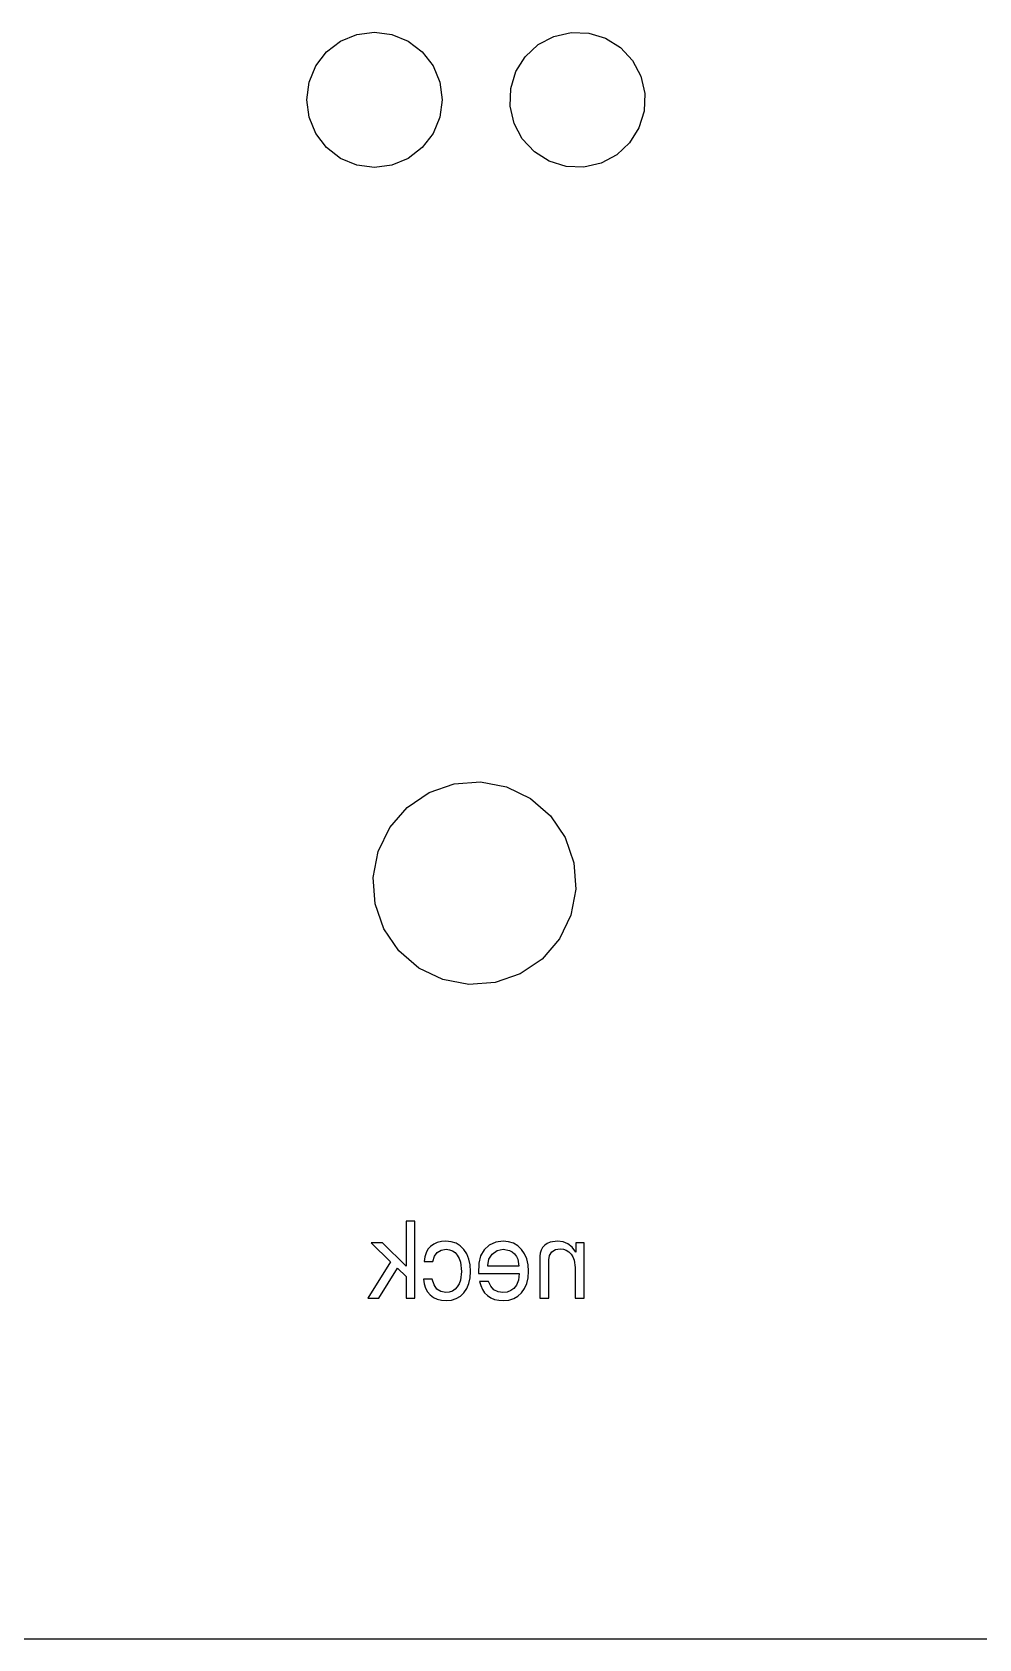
# Model space of a CAD drawing. Extents: x -935 to 1603, y -1243 to 219.
# Drawn here: x 364.9 to 420.8, y 0 to 95 of the extents above; entities that cross this region are included whole.
import ezdxf

# ---------------------------------------------------------------- set-up
doc = ezdxf.new("R2010")
doc.units = 0
doc.header["$MEASUREMENT"] = 0
doc.layers.add('Layer0', color=7, linetype='Continuous')
doc.layers.add('neck', color=7, linetype='Continuous')

msp = doc.modelspace()

# ---------------------------------------------------------------- linework, layer by layer
at = {"layer": 'Layer0'}
for p, q in [((384.068, 94.864), (385.103, 95)), ((385.103, 95), (386.139, 94.864)), ((382.275, 93.828), (383.103, 94.464)), ((383.103, 94.464), (384.068, 94.864)), ((386.139, 94.864), (387.103, 94.464)), ((387.103, 94.464), (387.932, 93.828)), ((394.021, 93.549), (394.786, 94.26)), ((394.786, 94.26), (395.709, 94.749)), ((395.709, 94.749), (396.726, 94.982)), ((396.726, 94.982), (397.77, 94.944)), ((397.77, 94.944), (398.768, 94.637)), ((398.768, 94.637), (399.653, 94.082)), ((399.653, 94.082), (400.364, 93.318)), ((381.639, 93), (382.275, 93.828)), ((387.932, 93.828), (388.568, 93)), ((393.466, 92.665), (394.021, 93.549)), ((400.364, 93.318), (400.852, 92.395)), ((381.24, 92.035), (381.639, 93)), ((388.568, 93), (388.967, 92.035)), ((393.159, 91.666), (393.466, 92.665)), ((400.852, 92.395), (401.086, 91.377)), ((381.103, 91), (381.24, 92.035)), ((388.967, 92.035), (389.103, 91)), ((393.121, 90.623), (393.159, 91.666)), ((401.086, 91.377), (401.048, 90.334)), ((381.24, 89.965), (381.103, 91)), ((389.103, 91), (388.967, 89.965)), ((393.355, 89.605), (393.121, 90.623)), ((401.048, 90.334), (400.741, 89.335)), ((381.639, 89), (381.24, 89.965)), ((388.967, 89.965), (388.568, 89)), ((393.843, 88.682), (393.355, 89.605)), ((400.741, 89.335), (400.186, 88.451)), ((382.275, 88.172), (381.639, 89)), ((388.568, 89), (387.932, 88.172)), ((394.554, 87.918), (393.843, 88.682)), ((400.186, 88.451), (399.421, 87.74)), ((383.103, 87.536), (382.275, 88.172)), ((384.068, 87.136), (383.103, 87.536)), ((387.103, 87.536), (386.139, 87.136)), ((387.932, 88.172), (387.103, 87.536)), ((395.439, 87.363), (394.554, 87.918)), ((399.421, 87.74), (398.498, 87.251)), ((385.103, 87), (384.068, 87.136)), ((386.139, 87.136), (385.103, 87)), ((396.437, 87.056), (395.439, 87.363)), ((397.481, 87.018), (396.437, 87.056)), ((398.498, 87.251), (397.481, 87.018)), ((388.328, 50.038), (389.807, 50.553)), ((389.807, 50.553), (391.369, 50.667)), ((391.369, 50.667), (392.908, 50.374)), ((392.908, 50.374), (394.318, 49.691)), ((387.032, 49.158), (388.328, 50.038)), ((394.318, 49.691), (395.503, 48.668)), ((386.008, 47.973), (387.032, 49.158)), ((395.503, 48.668), (396.383, 47.372)), ((385.326, 46.563), (386.008, 47.973)), ((385.032, 45.024), (385.326, 46.563)), ((396.383, 47.372), (396.898, 45.893)), ((396.898, 45.893), (397.012, 44.331)), ((385.147, 43.462), (385.032, 45.024)), ((397.012, 44.331), (396.718, 42.792)), ((385.661, 41.983), (385.147, 43.462)), ((396.718, 42.792), (396.036, 41.382)), ((386.541, 40.687), (385.661, 41.983)), ((396.036, 41.382), (395.013, 40.197)), ((387.727, 39.663), (386.541, 40.687)), ((395.013, 40.197), (393.717, 39.317)), ((389.137, 38.981), (387.727, 39.663)), ((390.675, 38.687), (389.137, 38.981)), ((393.717, 39.317), (392.238, 38.802)), ((392.238, 38.802), (390.675, 38.687)), ((116.107, 0), (536.1, 0))]:
    msp.add_line(p, q, dxfattribs=at)
at = {"layer": 'neck'}
for p, q in [((386.971, 24.701), (386.971, 22.031)), ((387.49, 24.701), (386.971, 24.701)), ((386.971, 24.701, 0.2), (386.971, 22.031, 0.2)), ((387.49, 24.701, 0.2), (386.971, 24.701, 0.2)), ((386.971, 24.701), (386.971, 24.701, 0.2)), ((387.49, 20.143), (387.49, 24.701)), ((387.49, 20.143, 0.2), (387.49, 24.701, 0.2)), ((387.49, 24.701), (387.49, 24.701, 0.2)), ((385.583, 23.419), (384.914, 23.419)), ((384.914, 23.419), (386.052, 22.287)), ((385.583, 23.419, 0.2), (384.914, 23.419, 0.2)), ((384.914, 23.419, 0.2), (386.052, 22.287, 0.2)), ((384.914, 23.419), (384.914, 23.419, 0.2)), ((386.971, 22.031), (385.583, 23.419)), ((386.971, 22.031, 0.2), (385.583, 23.419, 0.2)), ((385.583, 23.419), (385.583, 23.419, 0.2)), ((388.154, 22.832), (388.076, 22.593)), ((388.154, 22.832, 0.2), (388.076, 22.593, 0.2)), ((388.268, 23.037), (388.154, 22.832)), ((388.268, 23.037, 0.2), (388.154, 22.832, 0.2)), ((388.154, 22.832), (388.154, 22.832, 0.2)), ((388.42, 23.207), (388.268, 23.037)), ((388.42, 23.207, 0.2), (388.268, 23.037, 0.2)), ((388.268, 23.037), (388.268, 23.037, 0.2)), ((388.605, 23.341), (388.42, 23.207)), ((388.605, 23.341, 0.2), (388.42, 23.207, 0.2)), ((388.42, 23.207), (388.42, 23.207, 0.2)), ((388.818, 23.437), (388.605, 23.341)), ((388.818, 23.437, 0.2), (388.605, 23.341, 0.2)), ((388.605, 23.341), (388.605, 23.341, 0.2)), ((388.648, 22.623), (388.811, 22.848)), ((388.648, 22.623, 0.2), (388.811, 22.848, 0.2)), ((388.811, 22.848), (389.042, 22.986)), ((388.811, 22.848, 0.2), (389.042, 22.986, 0.2)), ((388.811, 22.848), (388.811, 22.848, 0.2)), ((389.06, 23.494), (388.818, 23.437)), ((389.06, 23.494, 0.2), (388.818, 23.437, 0.2)), ((388.818, 23.437), (388.818, 23.437, 0.2)), ((389.042, 22.986), (389.336, 23.032)), ((389.042, 22.986, 0.2), (389.336, 23.032, 0.2)), ((389.042, 22.986), (389.042, 22.986, 0.2)), ((389.33, 23.513), (389.06, 23.494)), ((389.33, 23.513, 0.2), (389.06, 23.494, 0.2)), ((389.06, 23.494), (389.06, 23.494, 0.2)), ((389.645, 23.483), (389.33, 23.513)), ((389.645, 23.483, 0.2), (389.33, 23.513, 0.2)), ((389.33, 23.513), (389.33, 23.513, 0.2)), ((389.336, 23.032), (389.537, 23.01)), ((389.336, 23.032, 0.2), (389.537, 23.01, 0.2)), ((389.336, 23.032), (389.336, 23.032, 0.2)), ((389.537, 23.01), (389.715, 22.945)), ((389.537, 23.01, 0.2), (389.715, 22.945, 0.2)), ((389.537, 23.01), (389.537, 23.01, 0.2)), ((389.926, 23.392), (389.645, 23.483)), ((389.926, 23.392, 0.2), (389.645, 23.483, 0.2)), ((389.645, 23.483), (389.645, 23.483, 0.2)), ((389.715, 22.945), (389.87, 22.837)), ((389.715, 22.945, 0.2), (389.87, 22.837, 0.2)), ((389.715, 22.945), (389.715, 22.945, 0.2)), ((389.87, 22.837), (390.002, 22.685)), ((389.87, 22.837, 0.2), (390.002, 22.685, 0.2)), ((389.87, 22.837), (389.87, 22.837, 0.2)), ((390.174, 23.239), (389.926, 23.392)), ((390.174, 23.239, 0.2), (389.926, 23.392, 0.2)), ((389.926, 23.392), (389.926, 23.392, 0.2)), ((390.39, 23.026), (390.174, 23.239)), ((390.39, 23.026, 0.2), (390.174, 23.239, 0.2)), ((390.174, 23.239), (390.174, 23.239, 0.2)), ((390.563, 22.762), (390.39, 23.026)), ((390.563, 22.762, 0.2), (390.39, 23.026, 0.2)), ((390.39, 23.026), (390.39, 23.026, 0.2)), ((391.584, 23.009), (391.379, 22.652)), ((391.584, 23.009, 0.2), (391.379, 22.652, 0.2)), ((391.888, 23.282), (391.584, 23.009)), ((391.888, 23.282, 0.2), (391.584, 23.009, 0.2)), ((391.584, 23.009), (391.584, 23.009, 0.2)), ((392.269, 23.456), (391.888, 23.282)), ((392.269, 23.456, 0.2), (391.888, 23.282, 0.2)), ((391.888, 23.282), (391.888, 23.282, 0.2)), ((392.069, 22.754), (392.364, 22.963)), ((392.069, 22.754, 0.2), (392.364, 22.963, 0.2)), ((392.704, 23.513), (392.269, 23.456)), ((392.704, 23.513, 0.2), (392.269, 23.456, 0.2)), ((392.269, 23.456), (392.269, 23.456, 0.2)), ((392.364, 22.963), (392.72, 23.032)), ((392.364, 22.963, 0.2), (392.72, 23.032, 0.2)), ((392.364, 22.963), (392.364, 22.963, 0.2)), ((393.028, 23.483), (392.704, 23.513)), ((393.028, 23.483, 0.2), (392.704, 23.513, 0.2)), ((392.704, 23.513), (392.704, 23.513, 0.2)), ((392.72, 23.032), (393.083, 22.964)), ((392.72, 23.032, 0.2), (393.083, 22.964, 0.2)), ((392.72, 23.032), (392.72, 23.032, 0.2)), ((393.318, 23.392), (393.028, 23.483)), ((393.318, 23.392, 0.2), (393.028, 23.483, 0.2)), ((393.028, 23.483), (393.028, 23.483, 0.2)), ((393.083, 22.964), (393.239, 22.879)), ((393.083, 22.964, 0.2), (393.239, 22.879, 0.2)), ((393.083, 22.964), (393.083, 22.964, 0.2)), ((393.239, 22.879), (393.377, 22.76)), ((393.239, 22.879, 0.2), (393.377, 22.76, 0.2)), ((393.239, 22.879), (393.239, 22.879, 0.2)), ((393.574, 23.241), (393.318, 23.392)), ((393.574, 23.241, 0.2), (393.318, 23.392, 0.2)), ((393.318, 23.392), (393.318, 23.392, 0.2)), ((393.796, 23.029), (393.574, 23.241)), ((393.796, 23.029, 0.2), (393.574, 23.241, 0.2)), ((393.574, 23.241), (393.574, 23.241, 0.2)), ((393.975, 22.767), (393.796, 23.029)), ((393.975, 22.767, 0.2), (393.796, 23.029, 0.2)), ((393.796, 23.029), (393.796, 23.029, 0.2)), ((394.904, 22.812), (394.886, 22.619)), ((394.904, 22.812, 0.2), (394.886, 22.619, 0.2)), ((394.956, 22.985), (394.904, 22.812)), ((394.956, 22.985, 0.2), (394.904, 22.812, 0.2)), ((394.904, 22.812), (394.904, 22.812, 0.2)), ((395.044, 23.138), (394.956, 22.985)), ((395.044, 23.138, 0.2), (394.956, 22.985, 0.2)), ((394.956, 22.985), (394.956, 22.985, 0.2)), ((395.167, 23.27), (395.044, 23.138)), ((395.167, 23.27, 0.2), (395.044, 23.138, 0.2)), ((395.044, 23.138), (395.044, 23.138, 0.2)), ((395.32, 23.376), (395.167, 23.27)), ((395.32, 23.376, 0.2), (395.167, 23.27, 0.2)), ((395.167, 23.27), (395.167, 23.27, 0.2)), ((395.497, 23.452), (395.32, 23.376)), ((395.497, 23.452, 0.2), (395.32, 23.376, 0.2)), ((395.32, 23.376), (395.32, 23.376, 0.2)), ((395.45, 22.676), (395.586, 22.881)), ((395.45, 22.676, 0.2), (395.586, 22.881, 0.2)), ((395.924, 23.513), (395.497, 23.452)), ((395.924, 23.513, 0.2), (395.497, 23.452, 0.2)), ((395.497, 23.452), (395.497, 23.452, 0.2)), ((395.586, 22.881), (395.8, 23.012)), ((395.586, 22.881, 0.2), (395.8, 23.012, 0.2)), ((395.586, 22.881), (395.586, 22.881, 0.2)), ((395.8, 23.012), (396.08, 23.056)), ((395.8, 23.012, 0.2), (396.08, 23.056, 0.2)), ((395.8, 23.012), (395.8, 23.012, 0.2)), ((396.259, 23.476), (395.924, 23.513)), ((396.259, 23.476, 0.2), (395.924, 23.513, 0.2)), ((395.924, 23.513), (395.924, 23.513, 0.2)), ((396.08, 23.056), (396.27, 23.037)), ((396.08, 23.056, 0.2), (396.27, 23.037, 0.2)), ((396.08, 23.056), (396.08, 23.056, 0.2)), ((396.54, 23.363), (396.259, 23.476)), ((396.54, 23.363, 0.2), (396.259, 23.476, 0.2)), ((396.259, 23.476), (396.259, 23.476, 0.2)), ((396.27, 23.037), (396.441, 22.98)), ((396.27, 23.037, 0.2), (396.441, 22.98, 0.2)), ((396.27, 23.037), (396.27, 23.037, 0.2)), ((396.441, 22.98), (396.592, 22.885)), ((396.441, 22.98, 0.2), (396.592, 22.885, 0.2)), ((396.441, 22.98), (396.441, 22.98, 0.2)), ((396.784, 23.164), (396.54, 23.363)), ((396.784, 23.164, 0.2), (396.54, 23.363, 0.2)), ((396.54, 23.363), (396.54, 23.363, 0.2)), ((396.592, 22.885), (396.724, 22.752)), ((396.592, 22.885, 0.2), (396.724, 22.752, 0.2)), ((396.592, 22.885), (396.592, 22.885, 0.2)), ((397.012, 22.868), (396.784, 23.164)), ((397.012, 22.868, 0.2), (396.784, 23.164, 0.2)), ((396.784, 23.164), (396.784, 23.164, 0.2)), ((397.493, 23.419), (397.012, 23.419)), ((397.012, 23.419), (397.012, 22.868)), ((397.493, 23.419, 0.2), (397.012, 23.419, 0.2)), ((397.012, 23.419, 0.2), (397.012, 22.868, 0.2)), ((397.012, 23.419), (397.012, 23.419, 0.2)), ((397.012, 22.868), (397.012, 22.868, 0.2)), ((397.493, 20.143), (397.493, 23.419)), ((397.493, 20.143, 0.2), (397.493, 23.419, 0.2)), ((397.493, 23.419), (397.493, 23.419, 0.2)), ((386.052, 22.287), (384.714, 20.143)), ((386.052, 22.287, 0.2), (384.714, 20.143, 0.2)), ((385.358, 20.143), (386.464, 21.919)), ((385.358, 20.143, 0.2), (386.464, 21.919, 0.2)), ((386.052, 22.287), (386.052, 22.287, 0.2)), ((386.464, 21.919), (386.971, 21.419)), ((386.464, 21.919, 0.2), (386.971, 21.419, 0.2)), ((386.464, 21.919), (386.464, 21.919, 0.2)), ((386.971, 22.031), (386.971, 22.031, 0.2)), ((388.076, 22.593), (388.036, 22.319)), ((388.076, 22.593, 0.2), (388.036, 22.319, 0.2)), ((388.036, 22.319), (388.561, 22.319)), ((388.036, 22.319, 0.2), (388.561, 22.319, 0.2)), ((388.036, 22.319), (388.036, 22.319, 0.2)), ((388.076, 22.593), (388.076, 22.593, 0.2)), ((388.561, 22.319), (388.648, 22.623)), ((388.561, 22.319, 0.2), (388.648, 22.623, 0.2)), ((388.561, 22.319), (388.561, 22.319, 0.2)), ((388.648, 22.623), (388.648, 22.623, 0.2)), ((390.002, 22.685), (390.107, 22.495)), ((390.002, 22.685, 0.2), (390.107, 22.495, 0.2)), ((390.002, 22.685), (390.002, 22.685, 0.2)), ((390.107, 22.495), (390.182, 22.272)), ((390.107, 22.495, 0.2), (390.182, 22.272, 0.2)), ((390.107, 22.495), (390.107, 22.495, 0.2)), ((390.182, 22.272), (390.243, 21.725)), ((390.182, 22.272, 0.2), (390.243, 21.725, 0.2)), ((390.182, 22.272), (390.182, 22.272, 0.2)), ((390.687, 22.457), (390.563, 22.762)), ((390.687, 22.457, 0.2), (390.563, 22.762, 0.2)), ((390.563, 22.762), (390.563, 22.762, 0.2)), ((390.762, 22.112), (390.687, 22.457)), ((390.762, 22.112, 0.2), (390.687, 22.457, 0.2)), ((390.687, 22.457), (390.687, 22.457, 0.2)), ((390.787, 21.725), (390.762, 22.112)), ((390.787, 21.725, 0.2), (390.762, 22.112, 0.2)), ((390.762, 22.112), (390.762, 22.112, 0.2)), ((391.28, 22.219), (391.247, 21.609)), ((391.28, 22.219, 0.2), (391.247, 21.609, 0.2)), ((391.379, 22.652), (391.28, 22.219)), ((391.379, 22.652, 0.2), (391.28, 22.219, 0.2)), ((391.28, 22.219), (391.28, 22.219, 0.2)), ((391.379, 22.652), (391.379, 22.652, 0.2)), ((391.803, 22.07), (391.869, 22.444)), ((391.803, 22.07, 0.2), (391.869, 22.444, 0.2)), ((391.809, 22.033), (391.803, 22.07)), ((391.809, 22.033, 0.2), (391.803, 22.07, 0.2)), ((391.803, 22.07), (391.803, 22.07, 0.2)), ((393.636, 22.033), (391.809, 22.033)), ((393.636, 22.033, 0.2), (391.809, 22.033, 0.2)), ((391.809, 22.033), (391.809, 22.033, 0.2)), ((391.869, 22.444), (392.069, 22.754)), ((391.869, 22.444, 0.2), (392.069, 22.754, 0.2)), ((391.869, 22.444), (391.869, 22.444, 0.2)), ((392.069, 22.754), (392.069, 22.754, 0.2)), ((393.377, 22.76), (393.491, 22.613)), ((393.377, 22.76, 0.2), (393.491, 22.613, 0.2)), ((393.377, 22.76), (393.377, 22.76, 0.2)), ((393.491, 22.613), (393.572, 22.443)), ((393.491, 22.613, 0.2), (393.572, 22.443, 0.2)), ((393.491, 22.613), (393.491, 22.613, 0.2)), ((393.572, 22.443), (393.636, 22.033)), ((393.572, 22.443, 0.2), (393.636, 22.033, 0.2)), ((393.572, 22.443), (393.572, 22.443, 0.2)), ((393.636, 22.033), (393.636, 22.033, 0.2)), ((394.103, 22.464), (393.975, 22.767)), ((394.103, 22.464, 0.2), (393.975, 22.767, 0.2)), ((393.975, 22.767), (393.975, 22.767, 0.2)), ((394.18, 22.121), (394.103, 22.464)), ((394.18, 22.121, 0.2), (394.103, 22.464, 0.2)), ((394.103, 22.464), (394.103, 22.464, 0.2)), ((394.205, 21.738), (394.18, 22.121)), ((394.205, 21.738, 0.2), (394.18, 22.121, 0.2)), ((394.18, 22.121), (394.18, 22.121, 0.2)), ((394.886, 22.619), (394.886, 20.143)), ((394.886, 22.619, 0.2), (394.886, 20.143, 0.2)), ((394.886, 22.619), (394.886, 22.619, 0.2)), ((395.405, 22.412), (395.45, 22.676)), ((395.405, 22.412, 0.2), (395.45, 22.676, 0.2)), ((395.405, 20.143), (395.405, 22.412)), ((395.405, 20.143, 0.2), (395.405, 22.412, 0.2)), ((395.405, 22.412), (395.405, 22.412, 0.2)), ((395.45, 22.676), (395.45, 22.676, 0.2)), ((396.724, 22.752), (396.831, 22.589)), ((396.724, 22.752, 0.2), (396.831, 22.589, 0.2)), ((396.724, 22.752), (396.724, 22.752, 0.2)), ((396.831, 22.589), (396.907, 22.4)), ((396.831, 22.589, 0.2), (396.907, 22.4, 0.2)), ((396.831, 22.589), (396.831, 22.589, 0.2)), ((396.907, 22.4), (396.968, 21.949)), ((396.907, 22.4, 0.2), (396.968, 21.949, 0.2)), ((396.907, 22.4), (396.907, 22.4, 0.2)), ((396.968, 21.949), (396.968, 20.143)), ((396.968, 21.949, 0.2), (396.968, 20.143, 0.2)), ((396.968, 21.949), (396.968, 21.949, 0.2)), ((386.971, 21.419), (386.971, 20.143)), ((386.971, 21.419, 0.2), (386.971, 20.143, 0.2)), ((386.971, 21.419), (386.971, 21.419, 0.2)), ((388.523, 21.269), (387.998, 21.269)), ((387.998, 21.269), (388.042, 20.986)), ((388.523, 21.269, 0.2), (387.998, 21.269, 0.2)), ((387.998, 21.269, 0.2), (388.042, 20.986, 0.2)), ((387.998, 21.269), (387.998, 21.269, 0.2)), ((388.042, 20.986), (388.123, 20.735)), ((388.042, 20.986, 0.2), (388.123, 20.735, 0.2)), ((388.042, 20.986), (388.042, 20.986, 0.2)), ((388.623, 20.925), (388.523, 21.269)), ((388.623, 20.925, 0.2), (388.523, 21.269, 0.2)), ((388.523, 21.269), (388.523, 21.269, 0.2)), ((388.789, 20.678), (388.623, 20.925)), ((388.789, 20.678, 0.2), (388.623, 20.925, 0.2)), ((388.623, 20.925), (388.623, 20.925, 0.2)), ((390.105, 20.994), (389.999, 20.813)), ((390.105, 20.994, 0.2), (389.999, 20.813, 0.2)), ((390.182, 21.207), (390.105, 20.994)), ((390.182, 21.207, 0.2), (390.105, 20.994, 0.2)), ((390.105, 20.994), (390.105, 20.994, 0.2)), ((390.243, 21.725), (390.182, 21.207)), ((390.243, 21.725, 0.2), (390.182, 21.207, 0.2)), ((390.182, 21.207), (390.182, 21.207, 0.2)), ((390.243, 21.725), (390.243, 21.725, 0.2)), ((390.567, 20.719), (390.689, 21.014)), ((390.567, 20.719, 0.2), (390.689, 21.014, 0.2)), ((390.689, 21.014), (390.762, 21.349)), ((390.689, 21.014, 0.2), (390.762, 21.349, 0.2)), ((390.689, 21.014), (390.689, 21.014, 0.2)), ((390.762, 21.349), (390.787, 21.725)), ((390.762, 21.349, 0.2), (390.787, 21.725, 0.2)), ((390.762, 21.349), (390.762, 21.349, 0.2)), ((390.787, 21.725), (390.787, 21.725, 0.2)), ((391.247, 21.609), (393.661, 21.609)), ((391.247, 21.609, 0.2), (393.661, 21.609, 0.2)), ((391.247, 21.609), (391.247, 21.609, 0.2)), ((391.84, 21.139), (391.316, 21.139)), ((391.316, 21.139), (391.383, 20.885)), ((391.84, 21.139, 0.2), (391.316, 21.139, 0.2)), ((391.316, 21.139, 0.2), (391.383, 20.885, 0.2)), ((391.316, 21.139), (391.316, 21.139, 0.2)), ((391.977, 20.851), (391.84, 21.139)), ((391.977, 20.851, 0.2), (391.84, 21.139, 0.2)), ((391.84, 21.139), (391.84, 21.139, 0.2)), ((393.492, 20.907), (393.341, 20.721)), ((393.492, 20.907, 0.2), (393.341, 20.721, 0.2)), ((393.619, 21.208), (393.492, 20.907)), ((393.619, 21.208, 0.2), (393.492, 20.907, 0.2)), ((393.492, 20.907), (393.492, 20.907, 0.2)), ((393.661, 21.609), (393.619, 21.208)), ((393.661, 21.609, 0.2), (393.619, 21.208, 0.2)), ((393.619, 21.208), (393.619, 21.208, 0.2)), ((393.661, 21.609), (393.661, 21.609, 0.2)), ((393.98, 20.72), (394.105, 21.017)), ((393.98, 20.72, 0.2), (394.105, 21.017, 0.2)), ((394.105, 21.017), (394.18, 21.356)), ((394.105, 21.017, 0.2), (394.18, 21.356, 0.2)), ((394.105, 21.017), (394.105, 21.017, 0.2)), ((394.18, 21.356), (394.205, 21.738)), ((394.18, 21.356, 0.2), (394.205, 21.738, 0.2)), ((394.18, 21.356), (394.18, 21.356, 0.2)), ((394.205, 21.738), (394.205, 21.738, 0.2)), ((384.714, 20.143), (385.358, 20.143)), ((384.714, 20.143, 0.2), (385.358, 20.143, 0.2)), ((384.714, 20.143), (384.714, 20.143, 0.2)), ((385.358, 20.143), (385.358, 20.143, 0.2)), ((386.971, 20.143), (387.49, 20.143)), ((386.971, 20.143, 0.2), (387.49, 20.143, 0.2)), ((386.971, 20.143), (386.971, 20.143, 0.2)), ((387.49, 20.143), (387.49, 20.143, 0.2)), ((388.123, 20.735), (388.242, 20.518)), ((388.123, 20.735, 0.2), (388.242, 20.518, 0.2)), ((388.123, 20.735), (388.123, 20.735, 0.2)), ((388.242, 20.518), (388.398, 20.334)), ((388.242, 20.518, 0.2), (388.398, 20.334, 0.2)), ((388.242, 20.518), (388.242, 20.518, 0.2)), ((388.398, 20.334), (388.588, 20.188)), ((388.398, 20.334, 0.2), (388.588, 20.188, 0.2)), ((388.398, 20.334), (388.398, 20.334, 0.2)), ((388.588, 20.188), (388.808, 20.084)), ((388.588, 20.188, 0.2), (388.808, 20.084, 0.2)), ((388.588, 20.188), (388.588, 20.188, 0.2)), ((389.023, 20.531), (388.789, 20.678)), ((389.023, 20.531, 0.2), (388.789, 20.678, 0.2)), ((388.789, 20.678), (388.789, 20.678, 0.2)), ((388.808, 20.084), (389.057, 20.021)), ((388.808, 20.084, 0.2), (389.057, 20.021, 0.2)), ((388.808, 20.084), (388.808, 20.084, 0.2)), ((389.324, 20.481), (389.023, 20.531)), ((389.324, 20.481, 0.2), (389.023, 20.531, 0.2)), ((389.023, 20.531), (389.023, 20.531, 0.2)), ((389.057, 20.021), (389.336, 20)), ((389.057, 20.021, 0.2), (389.336, 20, 0.2)), ((389.057, 20.021), (389.057, 20.021, 0.2)), ((389.528, 20.502), (389.324, 20.481)), ((389.528, 20.502, 0.2), (389.324, 20.481, 0.2)), ((389.324, 20.481), (389.324, 20.481, 0.2)), ((389.336, 20), (389.653, 20.029)), ((389.336, 20, 0.2), (389.653, 20.029, 0.2)), ((389.336, 20), (389.336, 20, 0.2)), ((389.708, 20.564), (389.528, 20.502)), ((389.708, 20.564, 0.2), (389.528, 20.502, 0.2)), ((389.528, 20.502), (389.528, 20.502, 0.2)), ((389.653, 20.029), (389.936, 20.116)), ((389.653, 20.029, 0.2), (389.936, 20.116, 0.2)), ((389.653, 20.029), (389.653, 20.029, 0.2)), ((389.865, 20.668), (389.708, 20.564)), ((389.865, 20.668, 0.2), (389.708, 20.564, 0.2)), ((389.708, 20.564), (389.708, 20.564, 0.2)), ((389.999, 20.813), (389.865, 20.668)), ((389.999, 20.813, 0.2), (389.865, 20.668, 0.2)), ((389.865, 20.668), (389.865, 20.668, 0.2)), ((389.936, 20.116), (390.183, 20.262)), ((389.936, 20.116, 0.2), (390.183, 20.262, 0.2)), ((389.936, 20.116), (389.936, 20.116, 0.2)), ((389.999, 20.813), (389.999, 20.813, 0.2)), ((390.183, 20.262), (390.396, 20.466)), ((390.183, 20.262, 0.2), (390.396, 20.466, 0.2)), ((390.183, 20.262), (390.183, 20.262, 0.2)), ((390.396, 20.466), (390.567, 20.719)), ((390.396, 20.466, 0.2), (390.567, 20.719, 0.2)), ((390.396, 20.466), (390.396, 20.466, 0.2)), ((390.567, 20.719), (390.567, 20.719, 0.2)), ((391.383, 20.885), (391.483, 20.66)), ((391.383, 20.885, 0.2), (391.483, 20.66, 0.2)), ((391.383, 20.885), (391.383, 20.885, 0.2)), ((391.483, 20.66), (391.617, 20.465)), ((391.483, 20.66, 0.2), (391.617, 20.465, 0.2)), ((391.483, 20.66), (391.483, 20.66, 0.2)), ((391.617, 20.465), (391.785, 20.3)), ((391.617, 20.465, 0.2), (391.785, 20.3, 0.2)), ((391.617, 20.465), (391.617, 20.465, 0.2)), ((391.785, 20.3), (391.982, 20.169)), ((391.785, 20.3, 0.2), (391.982, 20.169, 0.2)), ((391.785, 20.3), (391.785, 20.3, 0.2)), ((392.165, 20.646), (391.977, 20.851)), ((392.165, 20.646, 0.2), (391.977, 20.851, 0.2)), ((391.977, 20.851), (391.977, 20.851, 0.2)), ((391.982, 20.169), (392.203, 20.075)), ((391.982, 20.169, 0.2), (392.203, 20.075, 0.2)), ((391.982, 20.169), (391.982, 20.169, 0.2)), ((392.407, 20.523), (392.165, 20.646)), ((392.407, 20.523, 0.2), (392.165, 20.646, 0.2)), ((392.165, 20.646), (392.165, 20.646, 0.2)), ((392.203, 20.075), (392.448, 20.019)), ((392.203, 20.075, 0.2), (392.448, 20.019, 0.2)), ((392.203, 20.075), (392.203, 20.075, 0.2)), ((392.701, 20.481), (392.407, 20.523)), ((392.701, 20.481, 0.2), (392.407, 20.523, 0.2)), ((392.407, 20.523), (392.407, 20.523, 0.2)), ((392.448, 20.019), (392.717, 20)), ((392.448, 20.019, 0.2), (392.717, 20, 0.2)), ((392.448, 20.019), (392.448, 20.019, 0.2)), ((392.946, 20.508), (392.701, 20.481)), ((392.946, 20.508, 0.2), (392.701, 20.481, 0.2)), ((392.701, 20.481), (392.701, 20.481, 0.2)), ((392.717, 20), (393.043, 20.029)), ((392.717, 20, 0.2), (393.043, 20.029, 0.2)), ((392.717, 20), (392.717, 20, 0.2)), ((393.159, 20.588), (392.946, 20.508)), ((393.159, 20.588, 0.2), (392.946, 20.508, 0.2)), ((392.946, 20.508), (392.946, 20.508, 0.2)), ((393.043, 20.029), (393.333, 20.116)), ((393.043, 20.029, 0.2), (393.333, 20.116, 0.2)), ((393.043, 20.029), (393.043, 20.029, 0.2)), ((393.341, 20.721), (393.159, 20.588)), ((393.341, 20.721, 0.2), (393.159, 20.588, 0.2)), ((393.159, 20.588), (393.159, 20.588, 0.2)), ((393.333, 20.116), (393.587, 20.262)), ((393.333, 20.116, 0.2), (393.587, 20.262, 0.2)), ((393.333, 20.116), (393.333, 20.116, 0.2)), ((393.341, 20.721), (393.341, 20.721, 0.2)), ((393.587, 20.262), (393.805, 20.466)), ((393.587, 20.262, 0.2), (393.805, 20.466, 0.2)), ((393.587, 20.262), (393.587, 20.262, 0.2)), ((393.805, 20.466), (393.98, 20.72)), ((393.805, 20.466, 0.2), (393.98, 20.72, 0.2)), ((393.805, 20.466), (393.805, 20.466, 0.2)), ((393.98, 20.72), (393.98, 20.72, 0.2)), ((394.886, 20.143), (395.405, 20.143)), ((394.886, 20.143, 0.2), (395.405, 20.143, 0.2)), ((394.886, 20.143), (394.886, 20.143, 0.2)), ((395.405, 20.143), (395.405, 20.143, 0.2)), ((396.968, 20.143), (397.493, 20.143)), ((396.968, 20.143, 0.2), (397.493, 20.143, 0.2)), ((396.968, 20.143), (396.968, 20.143, 0.2)), ((397.493, 20.143), (397.493, 20.143, 0.2))]:
    msp.add_line(p, q, dxfattribs=at)

doc.saveas('drawing.dxf')
